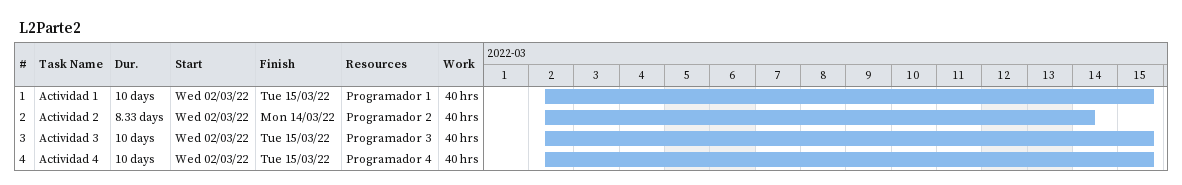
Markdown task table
L2Parte2

| ID | Task | Duration | Start | Finish | Resources | Work (h) |
|---|---|---|---|---|---|---|
| 1 | Actividad 1 | 10d | 2022-03-02 | 2022-03-15 | Programador 1 | 40 |
| 2 | Actividad 2 | 8.33d | 2022-03-02 | 2022-03-14 | Programador 2 | 40 |
| 3 | Actividad 3 | 10d | 2022-03-02 | 2022-03-15 | Programador 3 | 40 |
| 4 | Actividad 4 | 10d | 2022-03-02 | 2022-03-15 | Programador 4 | 40 |
